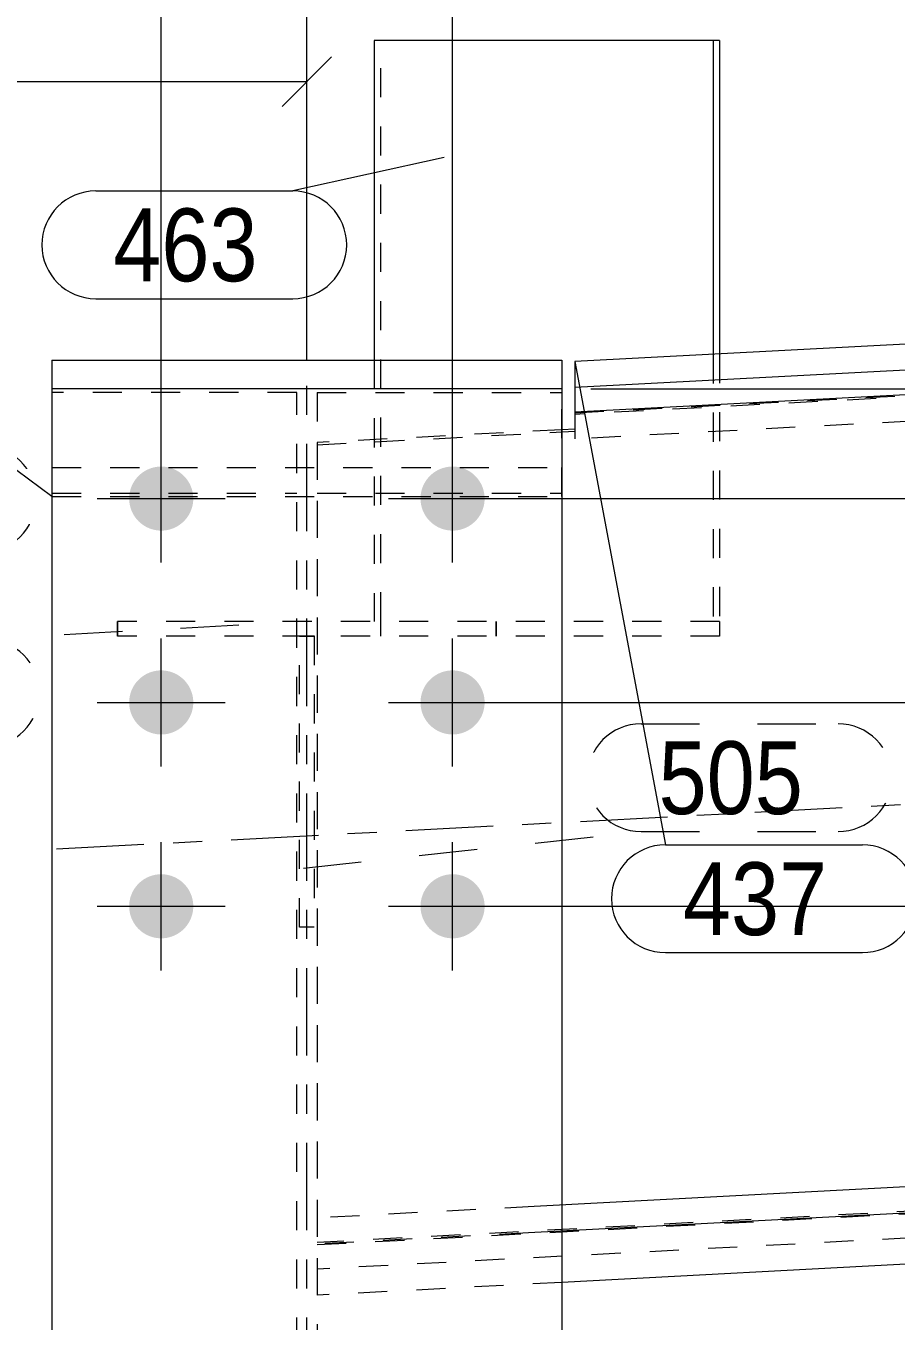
# Model space of a CAD drawing. Header units: millimetres. Extents: x 2 to 825, y 1 to 579.
# Drawn here: x 116.81 to 146.67, y 430.13 to 474.61 of the extents above; entities that cross this region are included whole.
import ezdxf

# ---------------------------------------------------------------- set-up
doc = ezdxf.new("R2010")
doc.units = ezdxf.units.MM
for name, pattern in [('XKITLINE00', [0]), ('XKITLINE01', [4, 1, -1, 1, -1]), ('XKITLINE02', [4, 2, -2]), ('XKITLINE03', [6, 3, -1, 1, -1])]:
    doc.linetypes.add(name, pattern=pattern)
for name, color, linetype, lineweight in [('Bolt', 3, 'Continuous', 0), ('Dimensions', 7, 'Continuous', 0), ('Part', 2, 'Continuous', 0), ('PartMark', 7, 'Continuous', 0)]:
    doc.layers.add(name, color=color, linetype=linetype, lineweight=lineweight)
doc.styles.add('ARIAL', font='ARIAL.TTF')

# ---------------------------------------------------------------- blocks, each defined once
blk = doc.blocks.new('*A55')
at = {"layer": 'Bolt'}
for points in [[(120.35, 458.404), (120.351, 458.431), (120.353, 458.458), (120.355, 458.485), (120.358, 458.512), (120.362, 458.539), (120.366, 458.565), (120.371, 458.592), (120.377, 458.618), (120.383, 458.644), (120.39, 458.671), (120.397, 458.697), (120.406, 458.722), (120.414, 458.748), (120.424, 458.773), (120.434, 458.798), (120.444, 458.823), (120.456, 458.848), (120.467, 458.872), (120.48, 458.896), (120.493, 458.919), (120.506, 458.943), (120.521, 458.966), (120.535, 458.988), (120.551, 459.011), (120.566, 459.032), (120.583, 459.054), (120.6, 459.075), (120.617, 459.096), (120.635, 459.116), (120.653, 459.136), (120.672, 459.155), (120.692, 459.174), (120.711, 459.192), (120.732, 459.21), (120.752, 459.228), (120.773, 459.244), (120.795, 459.261), (120.817, 459.277), (120.839, 459.292), (120.862, 459.307), (120.884, 459.321), (120.908, 459.334), (120.931, 459.347), (120.955, 459.36), (120.98, 459.372), (121.004, 459.383), (121.029, 459.393), (121.054, 459.404), (121.079, 459.413), (121.105, 459.422), (121.131, 459.43), (121.157, 459.437), (121.183, 459.444), (121.209, 459.45), (121.235, 459.456), (121.262, 459.461), (121.289, 459.465), (121.315, 459.469), (121.342, 459.472), (121.369, 459.474), (121.396, 459.476), (121.423, 459.477), (121.45, 459.477), (121.477, 459.477), (121.504, 459.476), (121.531, 459.474), (121.558, 459.472), (121.585, 459.469), (121.611, 459.465), (121.638, 459.461), (121.665, 459.456), (121.691, 459.45), (121.717, 459.444), (121.743, 459.437), (121.769, 459.43), (121.795, 459.422), (121.821, 459.413), (121.846, 459.404), (121.871, 459.393), (121.896, 459.383), (121.92, 459.372), (121.945, 459.36), (121.969, 459.347), (121.992, 459.334), (122.016, 459.321), (122.038, 459.307), (122.061, 459.292), (122.083, 459.277), (122.105, 459.261), (122.127, 459.244), (122.148, 459.228), (122.168, 459.21), (122.189, 459.192), (122.208, 459.174), (122.228, 459.155), (122.247, 459.136), (122.265, 459.116), (122.283, 459.096), (122.3, 459.075), (122.317, 459.054), (122.334, 459.032), (122.349, 459.011), (122.365, 458.988), (122.379, 458.966), (122.394, 458.943), (122.407, 458.919), (122.42, 458.896), (122.433, 458.872), (122.444, 458.848), (122.456, 458.823), (122.466, 458.798), (122.476, 458.773), (122.486, 458.748), (122.494, 458.722), (122.503, 458.697), (122.51, 458.671), (122.517, 458.644), (122.523, 458.618), (122.529, 458.592), (122.534, 458.565), (122.538, 458.539), (122.542, 458.512), (122.545, 458.485), (122.547, 458.458), (122.549, 458.431), (122.55, 458.404), (122.55, 458.377), (122.55, 458.35), (122.549, 458.323), (122.547, 458.296), (122.545, 458.269), (122.542, 458.243), (122.538, 458.216), (122.534, 458.189), (122.529, 458.163), (122.523, 458.136), (122.517, 458.11), (122.51, 458.084), (122.503, 458.058), (122.494, 458.032), (122.486, 458.007), (122.476, 457.981), (122.466, 457.956), (122.456, 457.931), (122.444, 457.907), (122.433, 457.883), (122.42, 457.859), (122.407, 457.835), (122.394, 457.812), (122.379, 457.789), (122.365, 457.766), (122.349, 457.744), (122.334, 457.722), (122.317, 457.7), (122.3, 457.679), (122.283, 457.659), (122.265, 457.638), (122.247, 457.619), (122.228, 457.599), (122.208, 457.581), (122.189, 457.562), (122.168, 457.544), (122.148, 457.527), (122.127, 457.51), (122.105, 457.494), (122.083, 457.478), (122.061, 457.463), (122.038, 457.448), (122.016, 457.434), (121.992, 457.42), (121.969, 457.407), (121.945, 457.395), (121.92, 457.383), (121.896, 457.372), (121.871, 457.361), (121.846, 457.351), (121.821, 457.342), (121.795, 457.333), (121.769, 457.325), (121.743, 457.317), (121.717, 457.31), (121.691, 457.304), (121.665, 457.298), (121.638, 457.293), (121.611, 457.289), (121.585, 457.285), (121.558, 457.283), (121.531, 457.28), (121.504, 457.279), (121.477, 457.278), (121.45, 457.277), (121.423, 457.278), (121.396, 457.279), (121.369, 457.28), (121.342, 457.283), (121.315, 457.285), (121.289, 457.289), (121.262, 457.293), (121.235, 457.298), (121.209, 457.304), (121.183, 457.31), (121.157, 457.317), (121.131, 457.325), (121.105, 457.333), (121.079, 457.342), (121.054, 457.351), (121.029, 457.361), (121.004, 457.372), (120.98, 457.383), (120.955, 457.395), (120.931, 457.407), (120.908, 457.42), (120.884, 457.434), (120.862, 457.448), (120.839, 457.463), (120.817, 457.478), (120.795, 457.494), (120.773, 457.51), (120.752, 457.527), (120.732, 457.544), (120.711, 457.562), (120.692, 457.581), (120.672, 457.599), (120.653, 457.619), (120.635, 457.638), (120.617, 457.659), (120.6, 457.679), (120.583, 457.7), (120.566, 457.722), (120.551, 457.744), (120.535, 457.766), (120.521, 457.789), (120.506, 457.812), (120.493, 457.835), (120.48, 457.859), (120.467, 457.883), (120.456, 457.907), (120.444, 457.931), (120.434, 457.956), (120.424, 457.981), (120.414, 458.007), (120.406, 458.032), (120.397, 458.058), (120.39, 458.084), (120.383, 458.11), (120.377, 458.136), (120.371, 458.163), (120.366, 458.189), (120.362, 458.216), (120.358, 458.243), (120.355, 458.269), (120.353, 458.296), (120.351, 458.323), (120.35, 458.35), (120.35, 458.377)], [(130.35, 458.404), (130.351, 458.431), (130.353, 458.458), (130.355, 458.485), (130.358, 458.512), (130.362, 458.539), (130.366, 458.565), (130.371, 458.592), (130.377, 458.618), (130.383, 458.644), (130.39, 458.671), (130.397, 458.697), (130.406, 458.722), (130.414, 458.748), (130.424, 458.773), (130.434, 458.798), (130.444, 458.823), (130.456, 458.848), (130.467, 458.872), (130.48, 458.896), (130.493, 458.919), (130.506, 458.943), (130.521, 458.966), (130.535, 458.988), (130.551, 459.011), (130.566, 459.032), (130.583, 459.054), (130.6, 459.075), (130.617, 459.096), (130.635, 459.116), (130.653, 459.136), (130.672, 459.155), (130.692, 459.174), (130.711, 459.192), (130.732, 459.21), (130.752, 459.228), (130.773, 459.244), (130.795, 459.261), (130.817, 459.277), (130.839, 459.292), (130.862, 459.307), (130.884, 459.321), (130.908, 459.334), (130.931, 459.347), (130.955, 459.36), (130.98, 459.372), (131.004, 459.383), (131.029, 459.393), (131.054, 459.404), (131.079, 459.413), (131.105, 459.422), (131.131, 459.43), (131.157, 459.437), (131.183, 459.444), (131.209, 459.45), (131.235, 459.456), (131.262, 459.461), (131.289, 459.465), (131.315, 459.469), (131.342, 459.472), (131.369, 459.474), (131.396, 459.476), (131.423, 459.477), (131.45, 459.477), (131.477, 459.477), (131.504, 459.476), (131.531, 459.474), (131.558, 459.472), (131.585, 459.469), (131.611, 459.465), (131.638, 459.461), (131.665, 459.456), (131.691, 459.45), (131.717, 459.444), (131.743, 459.437), (131.769, 459.43), (131.795, 459.422), (131.821, 459.413), (131.846, 459.404), (131.871, 459.393), (131.896, 459.383), (131.92, 459.372), (131.945, 459.36), (131.969, 459.347), (131.992, 459.334), (132.016, 459.321), (132.038, 459.307), (132.061, 459.292), (132.083, 459.277), (132.105, 459.261), (132.127, 459.244), (132.148, 459.228), (132.168, 459.21), (132.189, 459.192), (132.208, 459.174), (132.228, 459.155), (132.247, 459.136), (132.265, 459.116), (132.283, 459.096), (132.3, 459.075), (132.317, 459.054), (132.334, 459.032), (132.349, 459.011), (132.365, 458.988), (132.379, 458.966), (132.394, 458.943), (132.407, 458.919), (132.42, 458.896), (132.433, 458.872), (132.444, 458.848), (132.456, 458.823), (132.466, 458.798), (132.476, 458.773), (132.486, 458.748), (132.494, 458.722), (132.503, 458.697), (132.51, 458.671), (132.517, 458.644), (132.523, 458.618), (132.529, 458.592), (132.534, 458.565), (132.538, 458.539), (132.542, 458.512), (132.545, 458.485), (132.547, 458.458), (132.549, 458.431), (132.55, 458.404), (132.55, 458.377), (132.55, 458.35), (132.549, 458.323), (132.547, 458.296), (132.545, 458.269), (132.542, 458.243), (132.538, 458.216), (132.534, 458.189), (132.529, 458.163), (132.523, 458.136), (132.517, 458.11), (132.51, 458.084), (132.503, 458.058), (132.494, 458.032), (132.486, 458.007), (132.476, 457.981), (132.466, 457.956), (132.456, 457.931), (132.444, 457.907), (132.433, 457.883), (132.42, 457.859), (132.407, 457.835), (132.394, 457.812), (132.379, 457.789), (132.365, 457.766), (132.349, 457.744), (132.334, 457.722), (132.317, 457.7), (132.3, 457.679), (132.283, 457.659), (132.265, 457.638), (132.247, 457.619), (132.228, 457.599), (132.208, 457.581), (132.189, 457.562), (132.168, 457.544), (132.148, 457.527), (132.127, 457.51), (132.105, 457.494), (132.083, 457.478), (132.061, 457.463), (132.038, 457.448), (132.016, 457.434), (131.992, 457.42), (131.969, 457.407), (131.945, 457.395), (131.92, 457.383), (131.896, 457.372), (131.871, 457.361), (131.846, 457.351), (131.821, 457.342), (131.795, 457.333), (131.769, 457.325), (131.743, 457.317), (131.717, 457.31), (131.691, 457.304), (131.665, 457.298), (131.638, 457.293), (131.611, 457.289), (131.585, 457.285), (131.558, 457.283), (131.531, 457.28), (131.504, 457.279), (131.477, 457.278), (131.45, 457.277), (131.423, 457.278), (131.396, 457.279), (131.369, 457.28), (131.342, 457.283), (131.315, 457.285), (131.289, 457.289), (131.262, 457.293), (131.235, 457.298), (131.209, 457.304), (131.183, 457.31), (131.157, 457.317), (131.131, 457.325), (131.105, 457.333), (131.079, 457.342), (131.054, 457.351), (131.029, 457.361), (131.004, 457.372), (130.98, 457.383), (130.955, 457.395), (130.931, 457.407), (130.908, 457.42), (130.884, 457.434), (130.862, 457.448), (130.839, 457.463), (130.817, 457.478), (130.795, 457.494), (130.773, 457.51), (130.752, 457.527), (130.732, 457.544), (130.711, 457.562), (130.692, 457.581), (130.672, 457.599), (130.653, 457.619), (130.635, 457.638), (130.617, 457.659), (130.6, 457.679), (130.583, 457.7), (130.566, 457.722), (130.551, 457.744), (130.535, 457.766), (130.521, 457.789), (130.506, 457.812), (130.493, 457.835), (130.48, 457.859), (130.467, 457.883), (130.456, 457.907), (130.444, 457.931), (130.434, 457.956), (130.424, 457.981), (130.414, 458.007), (130.406, 458.032), (130.397, 458.058), (130.39, 458.084), (130.383, 458.11), (130.377, 458.136), (130.371, 458.163), (130.366, 458.189), (130.362, 458.216), (130.358, 458.243), (130.355, 458.269), (130.353, 458.296), (130.351, 458.323), (130.35, 458.35), (130.35, 458.377)], [(120.35, 451.404), (120.351, 451.431), (120.353, 451.458), (120.355, 451.485), (120.358, 451.512), (120.362, 451.539), (120.366, 451.565), (120.371, 451.592), (120.377, 451.618), (120.383, 451.644), (120.39, 451.671), (120.397, 451.697), (120.406, 451.722), (120.414, 451.748), (120.424, 451.773), (120.434, 451.798), (120.444, 451.823), (120.456, 451.848), (120.467, 451.872), (120.48, 451.896), (120.493, 451.919), (120.506, 451.943), (120.521, 451.966), (120.535, 451.988), (120.551, 452.011), (120.566, 452.032), (120.583, 452.054), (120.6, 452.075), (120.617, 452.096), (120.635, 452.116), (120.653, 452.136), (120.672, 452.155), (120.692, 452.174), (120.711, 452.192), (120.732, 452.21), (120.752, 452.228), (120.773, 452.244), (120.795, 452.261), (120.817, 452.277), (120.839, 452.292), (120.862, 452.307), (120.884, 452.321), (120.908, 452.334), (120.931, 452.347), (120.955, 452.36), (120.98, 452.372), (121.004, 452.383), (121.029, 452.393), (121.054, 452.404), (121.079, 452.413), (121.105, 452.422), (121.131, 452.43), (121.157, 452.437), (121.183, 452.444), (121.209, 452.45), (121.235, 452.456), (121.262, 452.461), (121.289, 452.465), (121.315, 452.469), (121.342, 452.472), (121.369, 452.474), (121.396, 452.476), (121.423, 452.477), (121.45, 452.477), (121.477, 452.477), (121.504, 452.476), (121.531, 452.474), (121.558, 452.472), (121.585, 452.469), (121.611, 452.465), (121.638, 452.461), (121.665, 452.456), (121.691, 452.45), (121.717, 452.444), (121.743, 452.437), (121.769, 452.43), (121.795, 452.422), (121.821, 452.413), (121.846, 452.404), (121.871, 452.393), (121.896, 452.383), (121.92, 452.372), (121.945, 452.36), (121.969, 452.347), (121.992, 452.334), (122.016, 452.321), (122.038, 452.307), (122.061, 452.292), (122.083, 452.277), (122.105, 452.261), (122.127, 452.244), (122.148, 452.228), (122.168, 452.21), (122.189, 452.192), (122.208, 452.174), (122.228, 452.155), (122.247, 452.136), (122.265, 452.116), (122.283, 452.096), (122.3, 452.075), (122.317, 452.054), (122.334, 452.032), (122.349, 452.011), (122.365, 451.988), (122.379, 451.966), (122.394, 451.943), (122.407, 451.919), (122.42, 451.896), (122.433, 451.872), (122.444, 451.848), (122.456, 451.823), (122.466, 451.798), (122.476, 451.773), (122.486, 451.748), (122.494, 451.722), (122.503, 451.697), (122.51, 451.671), (122.517, 451.644), (122.523, 451.618), (122.529, 451.592), (122.534, 451.565), (122.538, 451.539), (122.542, 451.512), (122.545, 451.485), (122.547, 451.458), (122.549, 451.431), (122.55, 451.404), (122.55, 451.377), (122.55, 451.35), (122.549, 451.323), (122.547, 451.296), (122.545, 451.269), (122.542, 451.243), (122.538, 451.216), (122.534, 451.189), (122.529, 451.163), (122.523, 451.136), (122.517, 451.11), (122.51, 451.084), (122.503, 451.058), (122.494, 451.032), (122.486, 451.007), (122.476, 450.981), (122.466, 450.956), (122.456, 450.931), (122.444, 450.907), (122.433, 450.883), (122.42, 450.859), (122.407, 450.835), (122.394, 450.812), (122.379, 450.789), (122.365, 450.766), (122.349, 450.744), (122.334, 450.722), (122.317, 450.7), (122.3, 450.679), (122.283, 450.659), (122.265, 450.638), (122.247, 450.619), (122.228, 450.599), (122.208, 450.581), (122.189, 450.562), (122.168, 450.544), (122.148, 450.527), (122.127, 450.51), (122.105, 450.494), (122.083, 450.478), (122.061, 450.463), (122.038, 450.448), (122.016, 450.434), (121.992, 450.42), (121.969, 450.407), (121.945, 450.395), (121.92, 450.383), (121.896, 450.372), (121.871, 450.361), (121.846, 450.351), (121.821, 450.342), (121.795, 450.333), (121.769, 450.325), (121.743, 450.317), (121.717, 450.31), (121.691, 450.304), (121.665, 450.298), (121.638, 450.293), (121.611, 450.289), (121.585, 450.285), (121.558, 450.283), (121.531, 450.28), (121.504, 450.279), (121.477, 450.278), (121.45, 450.277), (121.423, 450.278), (121.396, 450.279), (121.369, 450.28), (121.342, 450.283), (121.315, 450.285), (121.289, 450.289), (121.262, 450.293), (121.235, 450.298), (121.209, 450.304), (121.183, 450.31), (121.157, 450.317), (121.131, 450.325), (121.105, 450.333), (121.079, 450.342), (121.054, 450.351), (121.029, 450.361), (121.004, 450.372), (120.98, 450.383), (120.955, 450.395), (120.931, 450.407), (120.908, 450.42), (120.884, 450.434), (120.862, 450.448), (120.839, 450.463), (120.817, 450.478), (120.795, 450.494), (120.773, 450.51), (120.752, 450.527), (120.732, 450.544), (120.711, 450.562), (120.692, 450.581), (120.672, 450.599), (120.653, 450.619), (120.635, 450.638), (120.617, 450.659), (120.6, 450.679), (120.583, 450.7), (120.566, 450.722), (120.551, 450.744), (120.535, 450.766), (120.521, 450.789), (120.506, 450.812), (120.493, 450.835), (120.48, 450.859), (120.467, 450.883), (120.456, 450.907), (120.444, 450.931), (120.434, 450.956), (120.424, 450.981), (120.414, 451.007), (120.406, 451.032), (120.397, 451.058), (120.39, 451.084), (120.383, 451.11), (120.377, 451.136), (120.371, 451.163), (120.366, 451.189), (120.362, 451.216), (120.358, 451.243), (120.355, 451.269), (120.353, 451.296), (120.351, 451.323), (120.35, 451.35), (120.35, 451.377)], [(130.35, 451.404), (130.351, 451.431), (130.353, 451.458), (130.355, 451.485), (130.358, 451.512), (130.362, 451.539), (130.366, 451.565), (130.371, 451.592), (130.377, 451.618), (130.383, 451.644), (130.39, 451.671), (130.397, 451.697), (130.406, 451.722), (130.414, 451.748), (130.424, 451.773), (130.434, 451.798), (130.444, 451.823), (130.456, 451.848), (130.467, 451.872), (130.48, 451.896), (130.493, 451.919), (130.506, 451.943), (130.521, 451.966), (130.535, 451.988), (130.551, 452.011), (130.566, 452.032), (130.583, 452.054), (130.6, 452.075), (130.617, 452.096), (130.635, 452.116), (130.653, 452.136), (130.672, 452.155), (130.692, 452.174), (130.711, 452.192), (130.732, 452.21), (130.752, 452.228), (130.773, 452.244), (130.795, 452.261), (130.817, 452.277), (130.839, 452.292), (130.862, 452.307), (130.884, 452.321), (130.908, 452.334), (130.931, 452.347), (130.955, 452.36), (130.98, 452.372), (131.004, 452.383), (131.029, 452.393), (131.054, 452.404), (131.079, 452.413), (131.105, 452.422), (131.131, 452.43), (131.157, 452.437), (131.183, 452.444), (131.209, 452.45), (131.235, 452.456), (131.262, 452.461), (131.289, 452.465), (131.315, 452.469), (131.342, 452.472), (131.369, 452.474), (131.396, 452.476), (131.423, 452.477), (131.45, 452.477), (131.477, 452.477), (131.504, 452.476), (131.531, 452.474), (131.558, 452.472), (131.585, 452.469), (131.611, 452.465), (131.638, 452.461), (131.665, 452.456), (131.691, 452.45), (131.717, 452.444), (131.743, 452.437), (131.769, 452.43), (131.795, 452.422), (131.821, 452.413), (131.846, 452.404), (131.871, 452.393), (131.896, 452.383), (131.92, 452.372), (131.945, 452.36), (131.969, 452.347), (131.992, 452.334), (132.016, 452.321), (132.038, 452.307), (132.061, 452.292), (132.083, 452.277), (132.105, 452.261), (132.127, 452.244), (132.148, 452.228), (132.168, 452.21), (132.189, 452.192), (132.208, 452.174), (132.228, 452.155), (132.247, 452.136), (132.265, 452.116), (132.283, 452.096), (132.3, 452.075), (132.317, 452.054), (132.334, 452.032), (132.349, 452.011), (132.365, 451.988), (132.379, 451.966), (132.394, 451.943), (132.407, 451.919), (132.42, 451.896), (132.433, 451.872), (132.444, 451.848), (132.456, 451.823), (132.466, 451.798), (132.476, 451.773), (132.486, 451.748), (132.494, 451.722), (132.503, 451.697), (132.51, 451.671), (132.517, 451.644), (132.523, 451.618), (132.529, 451.592), (132.534, 451.565), (132.538, 451.539), (132.542, 451.512), (132.545, 451.485), (132.547, 451.458), (132.549, 451.431), (132.55, 451.404), (132.55, 451.377), (132.55, 451.35), (132.549, 451.323), (132.547, 451.296), (132.545, 451.269), (132.542, 451.243), (132.538, 451.216), (132.534, 451.189), (132.529, 451.163), (132.523, 451.136), (132.517, 451.11), (132.51, 451.084), (132.503, 451.058), (132.494, 451.032), (132.486, 451.007), (132.476, 450.981), (132.466, 450.956), (132.456, 450.931), (132.444, 450.907), (132.433, 450.883), (132.42, 450.859), (132.407, 450.835), (132.394, 450.812), (132.379, 450.789), (132.365, 450.766), (132.349, 450.744), (132.334, 450.722), (132.317, 450.7), (132.3, 450.679), (132.283, 450.659), (132.265, 450.638), (132.247, 450.619), (132.228, 450.599), (132.208, 450.581), (132.189, 450.562), (132.168, 450.544), (132.148, 450.527), (132.127, 450.51), (132.105, 450.494), (132.083, 450.478), (132.061, 450.463), (132.038, 450.448), (132.016, 450.434), (131.992, 450.42), (131.969, 450.407), (131.945, 450.395), (131.92, 450.383), (131.896, 450.372), (131.871, 450.361), (131.846, 450.351), (131.821, 450.342), (131.795, 450.333), (131.769, 450.325), (131.743, 450.317), (131.717, 450.31), (131.691, 450.304), (131.665, 450.298), (131.638, 450.293), (131.611, 450.289), (131.585, 450.285), (131.558, 450.283), (131.531, 450.28), (131.504, 450.279), (131.477, 450.278), (131.45, 450.277), (131.423, 450.278), (131.396, 450.279), (131.369, 450.28), (131.342, 450.283), (131.315, 450.285), (131.289, 450.289), (131.262, 450.293), (131.235, 450.298), (131.209, 450.304), (131.183, 450.31), (131.157, 450.317), (131.131, 450.325), (131.105, 450.333), (131.079, 450.342), (131.054, 450.351), (131.029, 450.361), (131.004, 450.372), (130.98, 450.383), (130.955, 450.395), (130.931, 450.407), (130.908, 450.42), (130.884, 450.434), (130.862, 450.448), (130.839, 450.463), (130.817, 450.478), (130.795, 450.494), (130.773, 450.51), (130.752, 450.527), (130.732, 450.544), (130.711, 450.562), (130.692, 450.581), (130.672, 450.599), (130.653, 450.619), (130.635, 450.638), (130.617, 450.659), (130.6, 450.679), (130.583, 450.7), (130.566, 450.722), (130.551, 450.744), (130.535, 450.766), (130.521, 450.789), (130.506, 450.812), (130.493, 450.835), (130.48, 450.859), (130.467, 450.883), (130.456, 450.907), (130.444, 450.931), (130.434, 450.956), (130.424, 450.981), (130.414, 451.007), (130.406, 451.032), (130.397, 451.058), (130.39, 451.084), (130.383, 451.11), (130.377, 451.136), (130.371, 451.163), (130.366, 451.189), (130.362, 451.216), (130.358, 451.243), (130.355, 451.269), (130.353, 451.296), (130.351, 451.323), (130.35, 451.35), (130.35, 451.377)], [(120.35, 444.404), (120.351, 444.431), (120.353, 444.458), (120.355, 444.485), (120.358, 444.512), (120.362, 444.539), (120.366, 444.565), (120.371, 444.592), (120.377, 444.618), (120.383, 444.644), (120.39, 444.671), (120.397, 444.697), (120.406, 444.722), (120.414, 444.748), (120.424, 444.773), (120.434, 444.798), (120.444, 444.823), (120.456, 444.848), (120.467, 444.872), (120.48, 444.896), (120.493, 444.919), (120.506, 444.943), (120.521, 444.966), (120.535, 444.988), (120.551, 445.011), (120.566, 445.032), (120.583, 445.054), (120.6, 445.075), (120.617, 445.096), (120.635, 445.116), (120.653, 445.136), (120.672, 445.155), (120.692, 445.174), (120.711, 445.192), (120.732, 445.21), (120.752, 445.228), (120.773, 445.244), (120.795, 445.261), (120.817, 445.277), (120.839, 445.292), (120.862, 445.307), (120.884, 445.321), (120.908, 445.334), (120.931, 445.347), (120.955, 445.36), (120.98, 445.372), (121.004, 445.383), (121.029, 445.393), (121.054, 445.404), (121.079, 445.413), (121.105, 445.422), (121.131, 445.43), (121.157, 445.437), (121.183, 445.444), (121.209, 445.45), (121.235, 445.456), (121.262, 445.461), (121.289, 445.465), (121.315, 445.469), (121.342, 445.472), (121.369, 445.474), (121.396, 445.476), (121.423, 445.477), (121.45, 445.477), (121.477, 445.477), (121.504, 445.476), (121.531, 445.474), (121.558, 445.472), (121.585, 445.469), (121.611, 445.465), (121.638, 445.461), (121.665, 445.456), (121.691, 445.45), (121.717, 445.444), (121.743, 445.437), (121.769, 445.43), (121.795, 445.422), (121.821, 445.413), (121.846, 445.404), (121.871, 445.393), (121.896, 445.383), (121.92, 445.372), (121.945, 445.36), (121.969, 445.347), (121.992, 445.334), (122.016, 445.321), (122.038, 445.307), (122.061, 445.292), (122.083, 445.277), (122.105, 445.261), (122.127, 445.244), (122.148, 445.228), (122.168, 445.21), (122.189, 445.192), (122.208, 445.174), (122.228, 445.155), (122.247, 445.136), (122.265, 445.116), (122.283, 445.096), (122.3, 445.075), (122.317, 445.054), (122.334, 445.032), (122.349, 445.011), (122.365, 444.988), (122.379, 444.966), (122.394, 444.943), (122.407, 444.919), (122.42, 444.896), (122.433, 444.872), (122.444, 444.848), (122.456, 444.823), (122.466, 444.798), (122.476, 444.773), (122.486, 444.748), (122.494, 444.722), (122.503, 444.697), (122.51, 444.671), (122.517, 444.644), (122.523, 444.618), (122.529, 444.592), (122.534, 444.565), (122.538, 444.539), (122.542, 444.512), (122.545, 444.485), (122.547, 444.458), (122.549, 444.431), (122.55, 444.404), (122.55, 444.377), (122.55, 444.35), (122.549, 444.323), (122.547, 444.296), (122.545, 444.269), (122.542, 444.243), (122.538, 444.216), (122.534, 444.189), (122.529, 444.163), (122.523, 444.136), (122.517, 444.11), (122.51, 444.084), (122.503, 444.058), (122.494, 444.032), (122.486, 444.007), (122.476, 443.981), (122.466, 443.956), (122.456, 443.931), (122.444, 443.907), (122.433, 443.883), (122.42, 443.859), (122.407, 443.835), (122.394, 443.812), (122.379, 443.789), (122.365, 443.766), (122.349, 443.744), (122.334, 443.722), (122.317, 443.7), (122.3, 443.679), (122.283, 443.659), (122.265, 443.638), (122.247, 443.619), (122.228, 443.599), (122.208, 443.581), (122.189, 443.562), (122.168, 443.544), (122.148, 443.527), (122.127, 443.51), (122.105, 443.494), (122.083, 443.478), (122.061, 443.463), (122.038, 443.448), (122.016, 443.434), (121.992, 443.42), (121.969, 443.407), (121.945, 443.395), (121.92, 443.383), (121.896, 443.372), (121.871, 443.361), (121.846, 443.351), (121.821, 443.342), (121.795, 443.333), (121.769, 443.325), (121.743, 443.317), (121.717, 443.31), (121.691, 443.304), (121.665, 443.298), (121.638, 443.293), (121.611, 443.289), (121.585, 443.285), (121.558, 443.283), (121.531, 443.28), (121.504, 443.279), (121.477, 443.278), (121.45, 443.277), (121.423, 443.278), (121.396, 443.279), (121.369, 443.28), (121.342, 443.283), (121.315, 443.285), (121.289, 443.289), (121.262, 443.293), (121.235, 443.298), (121.209, 443.304), (121.183, 443.31), (121.157, 443.317), (121.131, 443.325), (121.105, 443.333), (121.079, 443.342), (121.054, 443.351), (121.029, 443.361), (121.004, 443.372), (120.98, 443.383), (120.955, 443.395), (120.931, 443.407), (120.908, 443.42), (120.884, 443.434), (120.862, 443.448), (120.839, 443.463), (120.817, 443.478), (120.795, 443.494), (120.773, 443.51), (120.752, 443.527), (120.732, 443.544), (120.711, 443.562), (120.692, 443.581), (120.672, 443.599), (120.653, 443.619), (120.635, 443.638), (120.617, 443.659), (120.6, 443.679), (120.583, 443.7), (120.566, 443.722), (120.551, 443.744), (120.535, 443.766), (120.521, 443.789), (120.506, 443.812), (120.493, 443.835), (120.48, 443.859), (120.467, 443.883), (120.456, 443.907), (120.444, 443.931), (120.434, 443.956), (120.424, 443.981), (120.414, 444.007), (120.406, 444.032), (120.397, 444.058), (120.39, 444.084), (120.383, 444.11), (120.377, 444.136), (120.371, 444.163), (120.366, 444.189), (120.362, 444.216), (120.358, 444.243), (120.355, 444.269), (120.353, 444.296), (120.351, 444.323), (120.35, 444.35), (120.35, 444.377)], [(130.35, 444.404), (130.351, 444.431), (130.353, 444.458), (130.355, 444.485), (130.358, 444.512), (130.362, 444.539), (130.366, 444.565), (130.371, 444.592), (130.377, 444.618), (130.383, 444.644), (130.39, 444.671), (130.397, 444.697), (130.406, 444.722), (130.414, 444.748), (130.424, 444.773), (130.434, 444.798), (130.444, 444.823), (130.456, 444.848), (130.467, 444.872), (130.48, 444.896), (130.493, 444.919), (130.506, 444.943), (130.521, 444.966), (130.535, 444.988), (130.551, 445.011), (130.566, 445.032), (130.583, 445.054), (130.6, 445.075), (130.617, 445.096), (130.635, 445.116), (130.653, 445.136), (130.672, 445.155), (130.692, 445.174), (130.711, 445.192), (130.732, 445.21), (130.752, 445.228), (130.773, 445.244), (130.795, 445.261), (130.817, 445.277), (130.839, 445.292), (130.862, 445.307), (130.884, 445.321), (130.908, 445.334), (130.931, 445.347), (130.955, 445.36), (130.98, 445.372), (131.004, 445.383), (131.029, 445.393), (131.054, 445.404), (131.079, 445.413), (131.105, 445.422), (131.131, 445.43), (131.157, 445.437), (131.183, 445.444), (131.209, 445.45), (131.235, 445.456), (131.262, 445.461), (131.289, 445.465), (131.315, 445.469), (131.342, 445.472), (131.369, 445.474), (131.396, 445.476), (131.423, 445.477), (131.45, 445.477), (131.477, 445.477), (131.504, 445.476), (131.531, 445.474), (131.558, 445.472), (131.585, 445.469), (131.611, 445.465), (131.638, 445.461), (131.665, 445.456), (131.691, 445.45), (131.717, 445.444), (131.743, 445.437), (131.769, 445.43), (131.795, 445.422), (131.821, 445.413), (131.846, 445.404), (131.871, 445.393), (131.896, 445.383), (131.92, 445.372), (131.945, 445.36), (131.969, 445.347), (131.992, 445.334), (132.016, 445.321), (132.038, 445.307), (132.061, 445.292), (132.083, 445.277), (132.105, 445.261), (132.127, 445.244), (132.148, 445.228), (132.168, 445.21), (132.189, 445.192), (132.208, 445.174), (132.228, 445.155), (132.247, 445.136), (132.265, 445.116), (132.283, 445.096), (132.3, 445.075), (132.317, 445.054), (132.334, 445.032), (132.349, 445.011), (132.365, 444.988), (132.379, 444.966), (132.394, 444.943), (132.407, 444.919), (132.42, 444.896), (132.433, 444.872), (132.444, 444.848), (132.456, 444.823), (132.466, 444.798), (132.476, 444.773), (132.486, 444.748), (132.494, 444.722), (132.503, 444.697), (132.51, 444.671), (132.517, 444.644), (132.523, 444.618), (132.529, 444.592), (132.534, 444.565), (132.538, 444.539), (132.542, 444.512), (132.545, 444.485), (132.547, 444.458), (132.549, 444.431), (132.55, 444.404), (132.55, 444.377), (132.55, 444.35), (132.549, 444.323), (132.547, 444.296), (132.545, 444.269), (132.542, 444.243), (132.538, 444.216), (132.534, 444.189), (132.529, 444.163), (132.523, 444.136), (132.517, 444.11), (132.51, 444.084), (132.503, 444.058), (132.494, 444.032), (132.486, 444.007), (132.476, 443.981), (132.466, 443.956), (132.456, 443.931), (132.444, 443.907), (132.433, 443.883), (132.42, 443.859), (132.407, 443.835), (132.394, 443.812), (132.379, 443.789), (132.365, 443.766), (132.349, 443.744), (132.334, 443.722), (132.317, 443.7), (132.3, 443.679), (132.283, 443.659), (132.265, 443.638), (132.247, 443.619), (132.228, 443.599), (132.208, 443.581), (132.189, 443.562), (132.168, 443.544), (132.148, 443.527), (132.127, 443.51), (132.105, 443.494), (132.083, 443.478), (132.061, 443.463), (132.038, 443.448), (132.016, 443.434), (131.992, 443.42), (131.969, 443.407), (131.945, 443.395), (131.92, 443.383), (131.896, 443.372), (131.871, 443.361), (131.846, 443.351), (131.821, 443.342), (131.795, 443.333), (131.769, 443.325), (131.743, 443.317), (131.717, 443.31), (131.691, 443.304), (131.665, 443.298), (131.638, 443.293), (131.611, 443.289), (131.585, 443.285), (131.558, 443.283), (131.531, 443.28), (131.504, 443.279), (131.477, 443.278), (131.45, 443.277), (131.423, 443.278), (131.396, 443.279), (131.369, 443.28), (131.342, 443.283), (131.315, 443.285), (131.289, 443.289), (131.262, 443.293), (131.235, 443.298), (131.209, 443.304), (131.183, 443.31), (131.157, 443.317), (131.131, 443.325), (131.105, 443.333), (131.079, 443.342), (131.054, 443.351), (131.029, 443.361), (131.004, 443.372), (130.98, 443.383), (130.955, 443.395), (130.931, 443.407), (130.908, 443.42), (130.884, 443.434), (130.862, 443.448), (130.839, 443.463), (130.817, 443.478), (130.795, 443.494), (130.773, 443.51), (130.752, 443.527), (130.732, 443.544), (130.711, 443.562), (130.692, 443.581), (130.672, 443.599), (130.653, 443.619), (130.635, 443.638), (130.617, 443.659), (130.6, 443.679), (130.583, 443.7), (130.566, 443.722), (130.551, 443.744), (130.535, 443.766), (130.521, 443.789), (130.506, 443.812), (130.493, 443.835), (130.48, 443.859), (130.467, 443.883), (130.456, 443.907), (130.444, 443.931), (130.434, 443.956), (130.424, 443.981), (130.414, 444.007), (130.406, 444.032), (130.397, 444.058), (130.39, 444.084), (130.383, 444.11), (130.377, 444.136), (130.371, 444.163), (130.366, 444.189), (130.362, 444.216), (130.358, 444.243), (130.355, 444.269), (130.353, 444.296), (130.351, 444.323), (130.35, 444.35), (130.35, 444.377)]]:
    blk.add_hatch(color=3, dxfattribs=at).paths.add_polyline_path(points, flags=17)
at = {"layer": 'Bolt', "color": 3, "linetype": 'XKITLINE00', "lineweight": 0}
for p, q in [((121.45, 456.177), (121.45, 460.577)), ((131.45, 456.177), (131.45, 460.577)), ((119.25, 458.377), (123.65, 458.377)), ((129.25, 458.377), (133.65, 458.377)), ((121.45, 449.177), (121.45, 453.577)), ((131.45, 449.177), (131.45, 453.577)), ((119.25, 451.377), (123.65, 451.377)), ((129.25, 451.377), (133.65, 451.377)), ((121.45, 442.177), (121.45, 446.577)), ((131.45, 442.177), (131.45, 446.577)), ((119.25, 444.377), (123.65, 444.377)), ((129.25, 444.377), (133.65, 444.377))]:
    blk.add_line(p, q, dxfattribs=at)
blk = doc.blocks.new('*A70')
at = {"layer": 'Part', "color": 7, "linetype": 'XKITLINE03', "lineweight": 0}
blk.add_line((126.45, 337.254), (126.45, 470.294), dxfattribs=at)
at = {"layer": 'Part', "color": 2, "linetype": 'XKITLINE00', "lineweight": 0}
for p, q in [((135.2, 462.14), (117.7, 462.14)), ((117.7, 462.14), (117.7, 337.254)), ((135.2, 462.14), (135.2, 434.119)), ((135.2, 433.163), (135.2, 337.254))]:
    blk.add_line(p, q, dxfattribs=at)
at = {"layer": 'Part', "color": 7, "linetype": 'XKITLINE01', "lineweight": 0}
for p, q in [((126.1, 462.024), (117.7, 462.024)), ((126.1, 337.254), (126.1, 462.024)), ((126.8, 462.024), (126.8, 337.254)), ((126.8, 462.024), (135.2, 462.024)), ((135.2, 462.024), (135.2, 433.163)), ((117.7, 458.564), (126.1, 458.564)), ((126.8, 458.564), (135.2, 458.564)), ((117.7, 458.448), (135.2, 458.448)), ((135.2, 434.119), (135.2, 433.224)), ((135.2, 433.224), (135.2, 433.163))]:
    blk.add_line(p, q, dxfattribs=at)
blk = doc.blocks.new('*A73')
at = {"layer": 'Part', "color": 2, "linetype": 'XKITLINE00', "lineweight": 0}
for p, q in [((117.7, 463.134), (117.7, 462.14)), ((117.7, 463.134), (135.2, 463.134)), ((135.2, 463.134), (135.2, 462.14)), ((135.2, 462.14), (117.7, 462.14))]:
    blk.add_line(p, q, dxfattribs=at)
at = {"layer": 'Part', "color": 7, "linetype": 'XKITLINE01', "lineweight": 0}
for p, q in [((117.7, 462.14), (117.7, 458.448)), ((135.2, 458.448), (135.2, 462.14)), ((117.7, 459.442), (135.2, 459.442)), ((117.7, 458.448), (135.2, 458.448))]:
    blk.add_line(p, q, dxfattribs=at)
blk = doc.blocks.new('*A75')
at = {"layer": 'Part', "color": 7, "linetype": 'XKITLINE01', "lineweight": 0}
for p, q in [((140.617, 454.158), (119.95, 454.158)), ((119.95, 454.158), (119.95, 453.658)), ((119.95, 453.658), (119.95, 454.158)), ((128.985, 453.658), (128.985, 454.158)), ((132.95, 454.158), (132.95, 453.658)), ((132.95, 453.658), (132.95, 454.158)), ((140.617, 454.158), (140.617, 453.658)), ((140.617, 453.658), (119.95, 453.658))]:
    blk.add_line(p, q, dxfattribs=at)
blk = doc.blocks.new('*A76')
at = {"layer": 'Part', "color": 7, "linetype": 'XKITLINE01', "lineweight": 0}
for p, q in [((126.2, 443.658), (126.2, 453.659)), ((126.2, 453.659), (126.7, 453.659)), ((126.2, 453.658), (126.7, 453.658)), ((126.7, 453.659), (126.7, 443.658)), ((126.7, 443.658), (126.2, 443.658))]:
    blk.add_line(p, q, dxfattribs=at)
blk = doc.blocks.new('*A77')
at = {"layer": 'Part', "color": 2, "linetype": 'XKITLINE00', "lineweight": 0}
for p, q in [((140.617, 474.108), (128.762, 474.108)), ((128.762, 474.108), (128.762, 463.134)), ((140.393, 474.108), (140.393, 463.331)), ((140.617, 474.108), (140.617, 463.343))]:
    blk.add_line(p, q, dxfattribs=at)
at = {"layer": 'Part', "color": 7, "linetype": 'XKITLINE01', "lineweight": 0}
for p, q in [((128.985, 454.158), (128.985, 474.108)), ((128.762, 463.134), (128.762, 454.158)), ((140.393, 463.331), (140.393, 454.158)), ((140.617, 463.343), (140.617, 454.158)), ((140.617, 454.158), (128.762, 454.158))]:
    blk.add_line(p, q, dxfattribs=at)
blk = doc.blocks.new('*A94')
at = {"layer": 'Part', "color": 2, "linetype": 'XKITLINE00', "lineweight": 0}
for p, q in [((148.024, 463.733), (135.647, 463.082)), ((135.647, 463.082), (135.647, 460.764)), ((148.024, 462.838), (135.647, 462.187)), ((148.024, 461.996), (135.647, 461.345)), ((135.647, 460.764), (135.2, 460.741)), ((148.024, 434.793), (134.246, 434.068)), ((148.024, 433.898), (134.057, 433.163)), ((151.399, 432.316), (135.2, 431.463))]:
    blk.add_line(p, q, dxfattribs=at)
at = {"layer": 'Part', "color": 7, "linetype": 'XKITLINE01', "lineweight": 0}
for p, q in [((148.473, 463.756), (148.024, 463.733)), ((155.198, 462.35), (148.473, 463.756)), ((148.473, 463.756), (148.473, 462.861)), ((148.473, 462.861), (148.024, 462.838)), ((148.473, 462.861), (151.69, 462.189)), ((135.647, 461.321), (155.198, 462.35)), ((151.981, 462.128), (135.647, 461.268)), ((151.69, 462.189), (148.024, 461.996)), ((151.69, 462.189), (151.69, 434.144)), ((151.981, 434.083), (151.981, 462.128)), ((151.981, 462.128), (155.198, 461.455)), ((155.198, 461.455), (155.198, 462.35)), ((155.198, 461.455), (135.647, 460.426)), ((135.647, 460.764), (135.647, 460.426)), ((135.2, 460.741), (126.8, 460.299)), ((126.8, 460.222), (135.647, 460.688)), ((126.8, 460.299), (126.8, 431.021)), ((148.473, 434.817), (148.024, 434.793)), ((151.69, 434.144), (148.473, 434.817)), ((148.473, 434.817), (148.473, 433.922)), ((151.69, 434.144), (126.8, 432.835)), ((126.8, 432.758), (151.981, 434.083)), ((155.198, 433.411), (151.981, 434.083)), ((134.246, 434.068), (126.8, 433.677)), ((148.473, 433.922), (148.024, 433.898)), ((148.473, 433.922), (155.198, 432.516)), ((155.198, 433.411), (126.8, 431.916)), ((155.198, 432.516), (155.198, 433.411)), ((134.057, 433.163), (126.8, 432.782)), ((155.198, 432.516), (151.399, 432.316)), ((135.2, 431.463), (126.8, 431.021))]:
    blk.add_line(p, q, dxfattribs=at)
at = {"layer": 'Part', "color": 7, "linetype": 'XKITLINE03', "lineweight": 0}
blk.add_line((117.861, 446.348), (160.774, 448.606), dxfattribs=at)
blk = doc.blocks.new('*A248')
at = {"layer": 'Dimensions', "color": 7, "linetype": 'XKITLINE00', "lineweight": 0}
for p, q in [((126.45, 463.14), (126.45, 475.544)), ((127.299, 473.542), (125.601, 471.845)), ((101.065, 472.694), (126.45, 472.694))]:
    blk.add_line(p, q, dxfattribs=at)
at = {"layer": 'Dimensions', "color": 3}
blk.add_point((126.45, 472.694), dxfattribs=at)
blk = doc.blocks.new('*A249')
at = {"layer": 'Dimensions', "color": 7, "linetype": 'XKITLINE00', "lineweight": 0}
for p, q in [((121.45, 459.377), (121.45, 503.544)), ((126.45, 463.14), (126.45, 503.544))]:
    blk.add_line(p, q, dxfattribs=at)
blk = doc.blocks.new('*A250')
at = {"layer": 'Dimensions', "color": 7, "linetype": 'XKITLINE00', "lineweight": 0}
for p, q in [((126.45, 463.14), (126.45, 503.094)), ((131.45, 459.377), (131.45, 503.094)), ((127.299, 501.542), (125.601, 499.845)), ((132.299, 501.542), (130.601, 499.845)), ((126.45, 500.694), (131.45, 500.694))]:
    blk.add_line(p, q, dxfattribs=at)
at = {"layer": 'Dimensions', "color": 3}
for p in [(126.45, 500.694), (131.45, 500.694)]:
    blk.add_point(p, dxfattribs=at)
at = {"layer": 'Dimensions', "color": 3, "style": 'ARIAL', "width": 0.85}
blk.add_text('50', height=3, dxfattribs=at).set_placement((126.725, 496.344))
blk = doc.blocks.new('*A251')
at = {"layer": 'Dimensions', "color": 7, "linetype": 'XKITLINE00', "lineweight": 0}
for p, q in [((126.45, 463.14), (126.45, 487.544)), ((128.985, 475.108), (128.985, 487.544)), ((127.299, 485.542), (125.601, 483.845)), ((129.833, 485.542), (128.136, 483.845)), ((126.45, 484.694), (128.985, 484.694))]:
    blk.add_line(p, q, dxfattribs=at)
at = {"layer": 'Dimensions', "color": 3}
for p in [(126.45, 484.694), (128.985, 484.694)]:
    blk.add_point(p, dxfattribs=at)
at = {"layer": 'Dimensions', "color": 3, "style": 'ARIAL', "width": 0.85}
blk.add_text('25', height=3, dxfattribs=at).set_placement((125.492, 486.044))
blk = doc.blocks.new('*A260')
at = {"layer": 'Dimensions', "color": 7, "linetype": 'XKITLINE00', "lineweight": 0}
blk.add_line((132.45, 444.377), (200.85, 444.377), dxfattribs=at)
blk = doc.blocks.new('*A261')
at = {"layer": 'Dimensions', "color": 7, "linetype": 'XKITLINE00', "lineweight": 0}
for p, q in [((132.45, 451.377), (200.85, 451.377)), ((132.45, 444.377), (200.85, 444.377))]:
    blk.add_line(p, q, dxfattribs=at)
blk = doc.blocks.new('*A262')
at = {"layer": 'Dimensions', "color": 7, "linetype": 'XKITLINE00', "lineweight": 0}
for p, q in [((132.45, 458.377), (200.85, 458.377)), ((132.45, 451.377), (200.85, 451.377))]:
    blk.add_line(p, q, dxfattribs=at)
blk = doc.blocks.new('*A263')
at = {"layer": 'Dimensions', "color": 7, "linetype": 'XKITLINE00', "lineweight": 0}
for p, q in [((136.2, 462.14), (201.3, 462.14)), ((132.45, 458.377), (201.3, 458.377))]:
    blk.add_line(p, q, dxfattribs=at)
blk = doc.blocks.new('*A268')
at = {"layer": 'PartMark', "color": 7, "linetype": 'XKITLINE00', "lineweight": 0}
for p, q in [((135.647, 463.082), (138.755, 446.487)), ((138.755, 446.487), (145.518, 446.487)), ((138.755, 442.787), (145.518, 442.787))]:
    blk.add_line(p, q, dxfattribs=at)
for centre, start, end in [((138.755, 444.637), 90, 270), ((145.518, 444.637), 270, 90)]:
    blk.add_arc(centre, 1.85, start, end, dxfattribs=at)
at = {"layer": 'PartMark', "color": 3, "style": 'ARIAL', "width": 0.85}
blk.add_text('437', height=2.5, dxfattribs=at).set_placement((139.355, 443.387))
blk = doc.blocks.new('*A275')
at = {"layer": 'PartMark', "color": 7, "linetype": 'XKITLINE00', "lineweight": 0}
for p, q in [((131.162, 470.089), (125.966, 468.939)), ((119.203, 468.939), (125.966, 468.939)), ((119.203, 465.239), (125.966, 465.239))]:
    blk.add_line(p, q, dxfattribs=at)
for centre, start, end in [((119.203, 467.089), 90, 270), ((125.966, 467.089), 270, 90)]:
    blk.add_arc(centre, 1.85, start, end, dxfattribs=at)
at = {"layer": 'PartMark', "color": 3, "style": 'ARIAL', "width": 0.85}
blk.add_text('463', height=2.5, dxfattribs=at).set_placement((119.803, 465.839))
blk = doc.blocks.new('*A276')
at = {"layer": 'PartMark', "color": 7, "linetype": 'XKITLINE02', "lineweight": 0}
for p, q in [((137.921, 450.643), (144.684, 450.643)), ((126.329, 445.688), (137.921, 446.943)), ((137.921, 446.943), (144.684, 446.943))]:
    blk.add_line(p, q, dxfattribs=at)
for centre, start, end in [((137.921, 448.793), 90, 270), ((144.684, 448.793), 270, 90)]:
    blk.add_arc(centre, 1.85, start, end, dxfattribs=at)
at = {"layer": 'PartMark', "color": 3, "style": 'ARIAL', "width": 0.85}
blk.add_text('505', height=2.5, dxfattribs=at).set_placement((138.521, 447.543))
blk = doc.blocks.new('*A277')
at = {"layer": 'PartMark', "color": 7, "linetype": 'XKITLINE02', "lineweight": 0}
for p, q in [((124.113, 454.029), (115.419, 453.55)), ((108.656, 453.55), (115.419, 453.55)), ((108.656, 449.85), (115.419, 449.85))]:
    blk.add_line(p, q, dxfattribs=at)
for centre, start, end in [((108.656, 451.7), 90, 270), ((115.419, 451.7), 270, 90)]:
    blk.add_arc(centre, 1.85, start, end, dxfattribs=at)
at = {"layer": 'PartMark', "color": 3, "style": 'ARIAL', "width": 0.85}
blk.add_text('478', height=2.5, dxfattribs=at).set_placement((109.256, 450.45))
blk = doc.blocks.new('*A278')
at = {"layer": 'PartMark', "color": 7, "linetype": 'XKITLINE02', "lineweight": 0}
for p, q in [((108.537, 460.22), (115.299, 460.22)), ((117.7, 458.448), (115.299, 460.22)), ((108.537, 456.52), (115.299, 456.52))]:
    blk.add_line(p, q, dxfattribs=at)
for centre, start, end in [((108.537, 458.37), 90, 270), ((115.299, 458.37), 270, 90)]:
    blk.add_arc(centre, 1.85, start, end, dxfattribs=at)
at = {"layer": 'PartMark', "color": 3, "style": 'ARIAL', "width": 0.85}
blk.add_text('408', height=2.5, dxfattribs=at).set_placement((109.137, 457.12))

msp = doc.modelspace()

# ---------------------------------------------------------------- block references
at = {"lineweight": 0}
for name in ['*A249', '*A250', '*A251', '*A248', '*A77', '*A275', '*A263', '*A94', '*A73', '*A268', '*A262', '*A55', '*A278', '*A261', '*A75', '*A277', '*A76', '*A276', '*A260']:
    msp.add_blockref(name, (0, 0), dxfattribs=at)
at = {"layer": 'Part', "lineweight": 0}
msp.add_blockref('*A70', (0, 0), dxfattribs=at)

doc.saveas('drawing.dxf')
